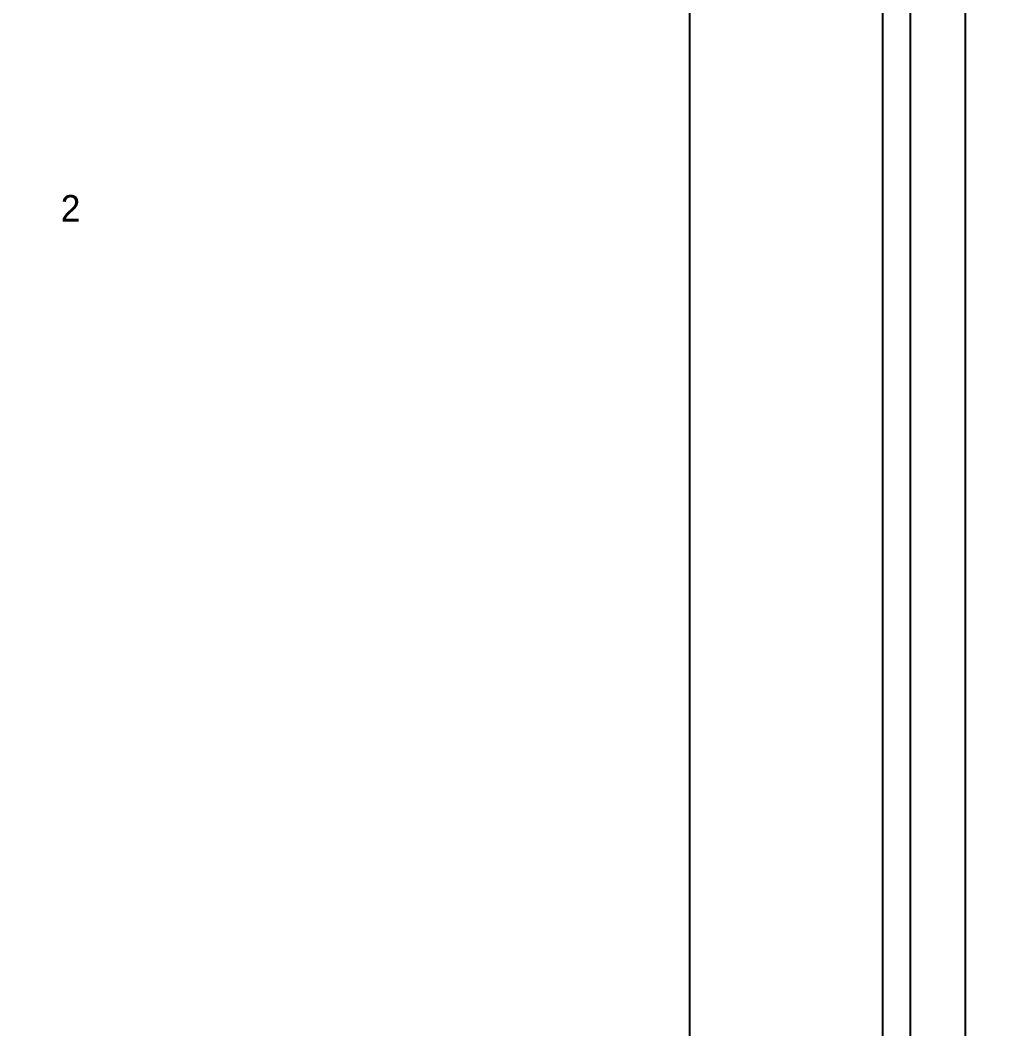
# Model space of a CAD drawing. Extents: x -50000 to 50000, y -50000 to 50000.
# Drawn here: x -37814 to -36050, y -20046 to -18218 of the extents above; entities that cross this region are included whole.
import ezdxf

# ---------------------------------------------------------------- set-up
doc = ezdxf.new("R2010")
doc.units = 0
for name, color, linetype in [('BASEMETAL3', 16, 'CONTINUOUS'), ('FRAME', 14, 'CONTINUOUS'), ('XOR', 5, 'CONTINUOUS')]:
    doc.layers.add(name, color=color, linetype=linetype)

# ---------------------------------------------------------------- blocks, each defined once
blk = doc.blocks.new('CHIP_RESONATOR')
at = {"layer": 'BASEMETAL3'}
blk.add_lwpolyline([(150, 1000), (150, 6000), (6850, 6000), (6850, 1000)], close=True, dxfattribs=at)
at = {"layer": 'FRAME'}
for points in [[(0, 0), (0, 7000), (7000, 7000), (7000, 0)], [(500, 500), (500, 6500), (6500, 6500), (6500, 500)]]:
    blk.add_lwpolyline(points, close=True, dxfattribs=at)
at = {"layer": 'XOR'}
blk.add_lwpolyline([(100, 100), (100, 6900), (6900, 6900), (6900, 100)], close=True, dxfattribs=at)
at = {"layer": 'FRAME'}
blk.add_text('2', height=48, dxfattribs=at).set_placement((5360, 2917))

msp = doc.modelspace()

# ---------------------------------------------------------------- linework, layer by layer
at = {"layer": 'FRAME'}
for radius in [50000, 49000]:
    msp.add_circle((0, 0), radius, dxfattribs=at)

# ---------------------------------------------------------------- block references
msp.add_blockref('CHIP_RESONATOR', (-43100, -21500))

doc.saveas('drawing.dxf')
